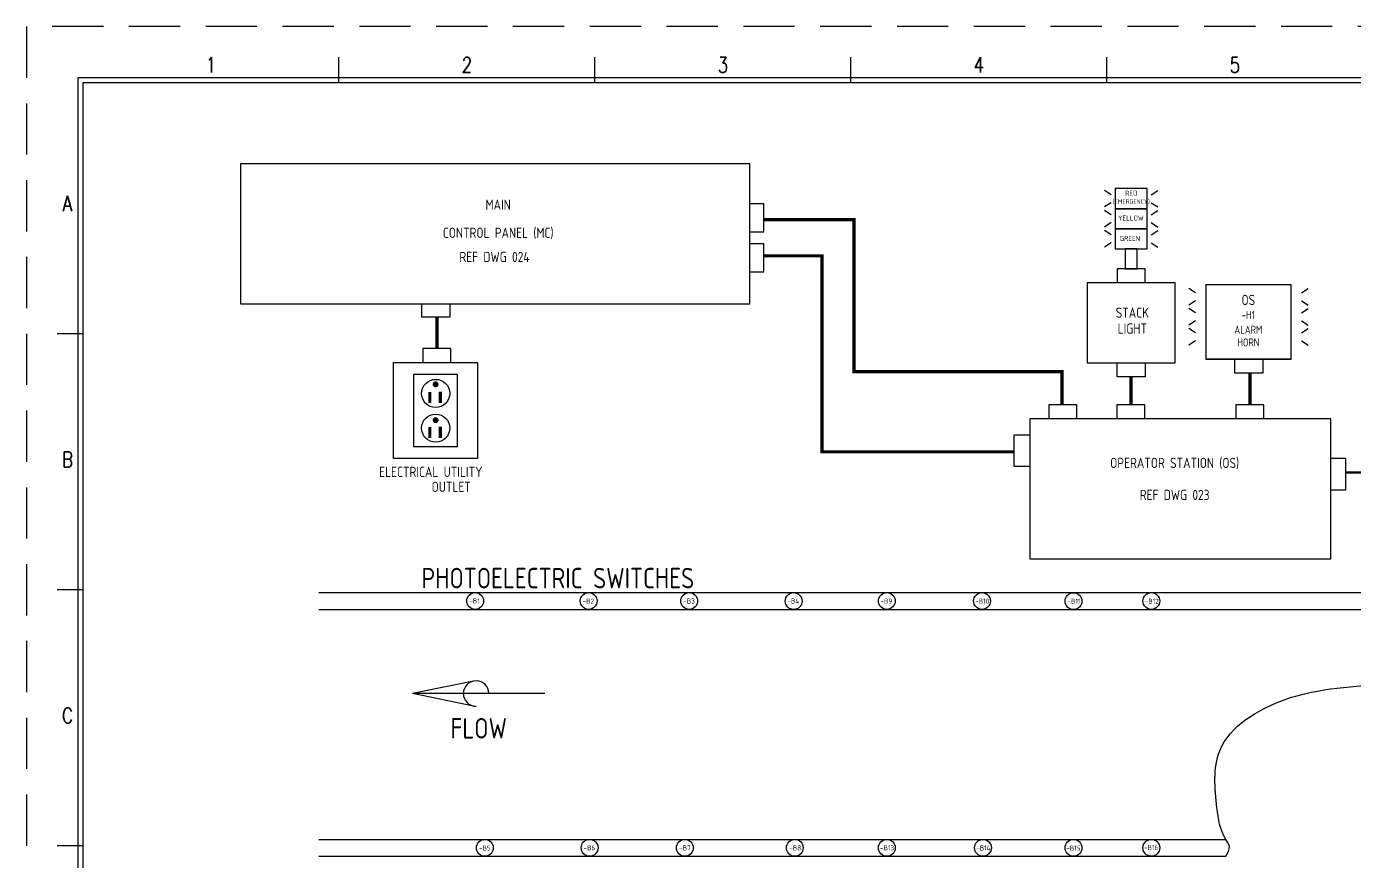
# Model space of a CAD drawing. Header units: millimetres. Extents: x 0 to 420, y 0 to 297.
# Drawn here: x 0 to 259.3, y 133.9 to 297 of the extents above; entities that cross this region are included whole.
import ezdxf
from ezdxf.enums import TextEntityAlignment as Align

# ---------------------------------------------------------------- set-up
doc = ezdxf.new("R2010")
doc.units = ezdxf.units.MM
doc.header["$LTSCALE"] = 10
doc.linetypes.add('DASHEDX2', pattern=[1.5, 1, -0.5])
doc.layers.get('0').update_dxf_attribs({"linetype": 'CONTINUOUS'})
for name, color, linetype in [('COMMENT', 4, 'CONTINUOUS'), ('PDESC', 142, 'CONTINUOUS'), ('PLOC', 8, 'CONTINUOUS'), ('PMFG', 9, 'CONTINUOUS'), ('PSYMS', 7, 'CONTINUOUS'), ('PTAG', 150, 'CONTINUOUS'), ('REFDWG', 6, 'CONTINUOUS'), ('ZUWAKU', 7, 'CONTINUOUS')]:
    doc.layers.add(name, color=color, linetype=linetype)
doc.styles.add('LEGACY', font='romans.shx')
doc.styles.get("Standard").update_dxf_attribs({"font": 'romans', "width": 0.8, "bigfont": 'extfont'})
doc.styles.add('WD_IEC', font='isocp2.shx', dxfattribs={"width": 0.9, "height": 4, "bigfont": 'extfont2.shx'})

# ---------------------------------------------------------------- blocks, each defined once
blk = doc.blocks.new('MMREFDWG')
at = {"style": 'LEGACY', "width": 0.9, "flags": 8}
blk.add_attdef('REF_DWG', (0, 0), '', height=0.1, dxfattribs=at)
blk = doc.blocks.new('wd_ptag')
at = {"style": 'WD_IEC', "width": 0.9, "flags": 1}
blk.add_attdef('P_ITEM', text='', height=0.125, dxfattribs=at).set_placement((0, 0.469), align=Align.CENTER)
at = {"style": 'WD_IEC'}
for tag, width, p in [('INST', 0.8, (0, 0.312)), ('LOC', 0.8, (0, 0.156)), ('P_TAG1', 0.9, (0, 0)), ('DESC1', 0.9, (0, -0.188)), ('DESC3', 0.9, (0, -0.5)), ('DESC2', 0.9, (0, -0.344)), ('MFG', 0.9, (0, -0.656)), ('CAT', 0.9, (0, -0.812))]:
    blk.add_attdef(tag, text='', height=0.125, dxfattribs=dict(at, width=width)).set_placement(p, align=Align.CENTER)
at = {"linetype": 'Continuous', "style": 'WD_IEC'}
for tag, flags, p in [('RATING2', 9, (0.344, -0.187)), ('RATING4', 9, (0.344, -0.202)), ('RATING1', 9, (0.344, -0.171)), ('RATING10', 9, (0.344, -0.312)), ('RATING12', 9, (0.344, -0.327)), ('RATING11', 9, (0.344, -0.343)), ('RATING3', 9, (0.344, -0.218)), ('RATING8', 9, (0.344, -0.234)), ('RATING7', 9, (0.344, -0.249)), ('RATING6', 9, (0.344, -0.265)), ('RATING5', 9, (0.344, -0.281)), ('RATING9', 9, (0.344, -0.296)), ('WDBLKNAM', 1, (0.359, -0.369)), ('ASSYCODE', 9, (0.016, -0.859))]:
    blk.add_attdef(tag, text='', height=0.01, dxfattribs=dict(at, flags=flags)).set_placement(p, align=Align.CENTER)
blk = doc.blocks.new('PNL275B')
at = {"layer": 'PSYMS'}
blk.add_circle((0, -3.28), 3.28, dxfattribs=at)
at = {"style": 'WD_IEC', "width": 0.9, "flags": 8}
blk.add_attdef('P_TAG1', text='', height=0.125, dxfattribs=at).set_placement((0, 0), align=Align.MIDDLE_CENTER)
for tag, p in [('RATING2', (0, -0.44)), ('RATING1', (0, -0.28))]:
    blk.add_attdef(tag, text='', height=0.125, dxfattribs=at).set_placement(p, align=Align.CENTER)
blk = doc.blocks.new('PNL276B')
at = {"layer": 'PSYMS'}
blk.add_circle((0, -3.28), 3.28, dxfattribs=at)
at = {"style": 'WD_IEC', "width": 0.9, "flags": 8}
blk.add_attdef('P_TAG1', text='', height=0.125, dxfattribs=at).set_placement((0, 0), align=Align.MIDDLE_CENTER)
for tag, p in [('RATING2', (0, -0.44)), ('RATING1', (0, -0.28))]:
    blk.add_attdef(tag, text='', height=0.125, dxfattribs=at).set_placement(p, align=Align.CENTER)
blk = doc.blocks.new('PNL277B')
at = {"layer": 'PSYMS'}
blk.add_circle((-0.34, -3.28), 3.3, dxfattribs=at)
at = {"style": 'WD_IEC', "width": 0.9, "flags": 8}
blk.add_attdef('P_TAG1', text='', height=0.125, dxfattribs=at).set_placement((0, 0), align=Align.MIDDLE_CENTER)
for tag, p in [('RATING2', (0, -0.44)), ('RATING1', (0, -0.28))]:
    blk.add_attdef(tag, text='', height=0.125, dxfattribs=at).set_placement(p, align=Align.CENTER)
blk = doc.blocks.new('PNL278B')
at = {"layer": 'PSYMS'}
blk.add_circle((0.2, -3.28), 3.29, dxfattribs=at)
at = {"style": 'WD_IEC', "width": 0.9, "flags": 8}
blk.add_attdef('P_TAG1', text='', height=0.125, dxfattribs=at).set_placement((0, 0), align=Align.MIDDLE_CENTER)
for tag, p in [('RATING2', (0, -0.44)), ('RATING1', (0, -0.28))]:
    blk.add_attdef(tag, text='', height=0.125, dxfattribs=at).set_placement(p, align=Align.CENTER)
blk = doc.blocks.new('PNL279B')
at = {"layer": 'PSYMS'}
blk.add_circle((0.37, -3.28), 3.3, dxfattribs=at)
at = {"style": 'WD_IEC', "width": 0.9, "flags": 8}
blk.add_attdef('P_TAG1', text='', height=0.125, dxfattribs=at).set_placement((0, 0), align=Align.MIDDLE_CENTER)
for tag, p in [('RATING2', (0, -0.44)), ('RATING1', (0, -0.28))]:
    blk.add_attdef(tag, text='', height=0.125, dxfattribs=at).set_placement(p, align=Align.CENTER)
blk = doc.blocks.new('PNL27BB')
at = {"layer": 'PSYMS'}
blk.add_circle((0.15, -3.28), 3.28, dxfattribs=at)
at = {"style": 'WD_IEC', "width": 0.9, "flags": 8}
blk.add_attdef('P_TAG1', text='', height=0.125, dxfattribs=at).set_placement((0, 0), align=Align.MIDDLE_CENTER)
for tag, p in [('RATING2', (0, -0.44)), ('RATING1', (0, -0.28))]:
    blk.add_attdef(tag, text='', height=0.125, dxfattribs=at).set_placement(p, align=Align.CENTER)
blk = doc.blocks.new('PNL3329')
at = {"layer": 'PSYMS'}
blk.add_circle((0.08, -3.28), 3.28, dxfattribs=at)
at = {"style": 'WD_IEC', "width": 0.9, "flags": 8}
blk.add_attdef('P_TAG1', text='', height=0.125, dxfattribs=at).set_placement((0, 0), align=Align.MIDDLE_CENTER)
for tag, p in [('RATING2', (0, -0.44)), ('RATING1', (0, -0.28))]:
    blk.add_attdef(tag, text='', height=0.125, dxfattribs=at).set_placement(p, align=Align.CENTER)
blk = doc.blocks.new('PNL3339')
at = {"layer": 'PSYMS'}
blk.add_circle((-0.29, -3.28), 3.29, dxfattribs=at)
at = {"style": 'WD_IEC', "width": 0.9, "flags": 8}
blk.add_attdef('P_TAG1', text='', height=0.125, dxfattribs=at).set_placement((0, 0), align=Align.MIDDLE_CENTER)
for tag, p in [('RATING2', (0, -0.44)), ('RATING1', (0, -0.28))]:
    blk.add_attdef(tag, text='', height=0.125, dxfattribs=at).set_placement(p, align=Align.CENTER)
blk = doc.blocks.new('JIS_border_a3(L)')
at = {"layer": 'ZUWAKU', "color": 5, "linetype": 'DASHEDX2'}
for p, q in [((420, 297), (0, 297)), ((0, 297), (0, 0))]:
    blk.add_line(p, q, dxfattribs=at)
at = {"layer": 'ZUWAKU'}
for p, q in [((61, 286), (61, 291)), ((111, 286), (111, 291)), ((161, 286), (161, 291)), ((211, 286), (211, 291)), ((11, 237), (6, 237)), ((11, 187), (6, 187)), ((11, 137), (6, 137))]:
    blk.add_line(p, q, dxfattribs=at)
at = {"layer": 'ZUWAKU', "color": 5}
for p, q in [((10, 287), (10, 10)), ((410, 287), (10, 287)), ((11, 286), (11, 11)), ((409, 286), (11, 286))]:
    blk.add_line(p, q, dxfattribs=at)
at = {"layer": 'COMMENT', "width": 0.8}
for s, p in [('1', (36, 289.5)), ('2', (86, 289.5)), ('3', (136, 289.5)), ('4', (186, 289.5)), ('5', (236, 289.5)), ('A', (8, 262.43)), ('B', (8, 212.43)), ('C', (8, 162.43))]:
    blk.add_text(s, height=3, dxfattribs=at).set_placement(p, align=Align.MIDDLE)

msp = doc.modelspace()

# ---------------------------------------------------------------- linework, layer by layer
for p, q in [((211.82, 264.16), (210.5, 265.01)), ((219.63, 264.16), (220.95, 265.01)), ((144.01, 262.39), (141.27, 262.39)), ((144.01, 256.92), (144.01, 262.39)), ((211.82, 262.6), (210.5, 261.76)), ((219.63, 262.6), (220.95, 261.76)), ((211.82, 260.26), (210.5, 261.1)), ((219.63, 260.26), (220.95, 261.1)), ((141.27, 256.92), (144.01, 256.92)), ((211.82, 258.7), (210.5, 257.85)), ((211.82, 256.35), (210.5, 257.2)), ((219.63, 258.7), (220.95, 257.85)), ((219.63, 256.35), (220.95, 257.2)), ((144.01, 254.58), (141.27, 254.58)), ((144.01, 249.11), (144.01, 254.58)), ((211.82, 254.79), (210.5, 253.94)), ((219.63, 254.79), (220.95, 253.94)), ((141.27, 249.11), (144.01, 249.11)), ((212.99, 249.71), (212.99, 246.98)), ((218.46, 249.71), (212.99, 249.71)), ((218.46, 246.98), (218.46, 249.71)), ((228.32, 244.99), (227.01, 245.83)), ((249.01, 244.99), (250.32, 245.83)), ((77.21, 240.27), (77.21, 242.86)), ((82.68, 242.86), (82.68, 240.27)), ((228.32, 243.42), (227.01, 242.58)), ((228.32, 241.08), (227.01, 241.92)), ((249.01, 243.42), (250.32, 242.58)), ((249.01, 241.08), (250.32, 241.92)), ((82.68, 240.27), (77.21, 240.27)), ((228.32, 239.52), (227.01, 238.67)), ((249.01, 239.52), (250.32, 238.67)), ((228.32, 237.17), (227.01, 238.02)), ((249.01, 237.17), (250.32, 238.02)), ((82.87, 234.1), (77.4, 234.1)), ((77.4, 234.1), (77.4, 231.36)), ((82.87, 231.36), (82.87, 234.1)), ((228.32, 235.61), (227.01, 234.77)), ((249.01, 235.61), (250.32, 234.77)), ((71.69, 231.36), (88.1, 231.36)), ((71.69, 212.61), (71.69, 231.36)), ((88.1, 231.36), (88.1, 212.61)), ((212.99, 228.62), (212.99, 231.35)), ((218.46, 231.35), (218.46, 228.62)), ((246.74, 232.04), (230.33, 232.04)), ((236, 229.31), (236, 232.04)), ((241.47, 232.04), (241.47, 229.31)), ((218.46, 228.62), (212.99, 228.62)), ((241.47, 229.31), (236, 229.31)), ((205.13, 223.13), (199.66, 223.13)), ((199.66, 223.13), (199.66, 220.4)), ((205.13, 220.4), (205.13, 223.13)), ((218.41, 223.13), (212.94, 223.13)), ((212.94, 223.13), (212.94, 220.4)), ((218.41, 220.4), (218.41, 223.13)), ((241.66, 223.13), (236.19, 223.13)), ((236.19, 223.13), (236.19, 220.4)), ((241.66, 220.4), (241.66, 223.13)), ((192.9, 211.07), (192.9, 217.24)), ((192.9, 217.24), (195.98, 217.24)), ((257.67, 212.67), (254.75, 212.67)), ((257.67, 206.5), (257.67, 212.67)), ((88.1, 212.61), (71.69, 212.61)), ((195.88, 211.07), (192.9, 211.07)), ((254.75, 206.5), (257.67, 206.5)), ((57.08, 186.45), (290.27, 186.45)), ((57.08, 183.17), (287.78, 183.17)), ((87.3, 169.18), (75.35, 166.74)), ((90.29, 166.74), (75.35, 166.74)), ((87.3, 164.3), (75.35, 166.74)), ((87.3, 164.3), (75.35, 166.74)), ((101.23, 166.74), (76.25, 166.74)), ((57.08, 138.24), (234.22, 138.24)), ((57.08, 134.96), (234.22, 134.96))]:
    msp.add_line(p, q)
for points in [[(41.8, 270.2), (41.8, 242.86), (141.27, 242.86), (141.27, 270.2)], [(212.6, 265.34), (212.6, 261.43), (218.85, 261.43), (218.85, 265.34)], [(212.6, 261.43), (212.6, 257.52), (218.85, 257.52), (218.85, 261.43)], [(212.6, 257.52), (212.6, 253.62), (218.85, 253.62), (218.85, 257.52)], [(214.55, 253.62), (214.55, 249.71), (216.9, 249.71), (216.9, 253.62)], [(207.13, 246.98), (207.13, 231.35), (224.32, 231.35), (224.32, 246.98)], [(230.33, 232.04), (246.99, 232.04), (246.99, 246.55), (230.33, 246.55)], [(75.6, 229.02), (75.6, 214.96), (84.19, 214.96), (84.19, 229.02)], [(195.96, 220.4), (195.96, 193.06), (254.75, 193.06), (254.75, 220.4)]]:
    msp.add_lwpolyline(points, close=True)
for points, const_width in [([(161.58, 240.81), (161.58, 259.27), (144.01, 259.27)], 0.625), ([(144.01, 252.23), (155.33, 252.23), (155.33, 240.81)], 0.625), ([(80.14, 234.1), (80.14, 240.27)], 0.625), ([(155.33, 240.81), (155.33, 213.95), (185.02, 213.95)], 0.625), ([(161.58, 240.81), (161.58, 229.58), (185.02, 229.58)], 0.625), ([(202.21, 223.13), (202.21, 229.58), (185.02, 229.58)], 0.625), ([(215.68, 223.13), (215.68, 228.62)], 0.625), ([(238.93, 223.13), (238.93, 229.31)], 0.625), ([(78.77, 225.63), (78.77, 223.51)], 0.625), ([(80.82, 225.7), (80.82, 223.51)], 0.625), ([(78.77, 218.78), (78.77, 216.66)], 0.625), ([(80.82, 218.85), (80.82, 216.66)], 0.625), ([(185.02, 213.95), (192.9, 213.95)], 0.625), ([(257.67, 209.9), (298.5, 209.9), (298.5, 75.16), (249.86, 75.16)], 0.5)]:
    msp.add_lwpolyline(points, dxfattribs=dict(const_width=const_width))
at = {"const_width": 0.578}
for points in [[(79.61, 227.12, 1), (80.18, 227.12, 1)], [(79.61, 220.12, 1), (80.18, 220.12, 1)]]:
    msp.add_lwpolyline(points, format="xyb", close=True, dxfattribs=at)
for centre in [(79.9, 225.35), (79.9, 218.57)]:
    msp.add_circle(centre, 2.75)
msp.add_arc((87.8, 166.74), 2.49, 0.0001, 270)
msp.add_arc((87.8, 166.74), 2.49, 0.0001, 270)
msp.add_spline([(234.22, 134.96), (234.92, 136.84), (234.22, 138.24), (232.48, 144.43), (233.02, 155.54), (245.78, 165.57), (266.4, 168.83), (282.95, 175.33), (286.2, 180.75), (290.27, 186.45)], degree=3)

# ---------------------------------------------------------------- block references
msp.add_blockref('JIS_border_a3(L)', (0, 0))
at = {"layer": 'PSYMS'}
ref = msp.add_blockref('wd_ptag', (215.76, 264.88), dxfattribs=dict(at, xscale=5, yscale=5, zscale=5))
ref.add_attrib('DESC1', 'RED', dxfattribs={"layer": 'PDESC', "height": 1, "style": 'WD_IEC', "width": 0.9}).set_placement((215.76, 263.95), align=Align.CENTER)
ref.add_attrib('DESC3', '(EMERGENCY)', dxfattribs={"layer": 'PDESC', "height": 0.9, "style": 'WD_IEC', "width": 0.9}).set_placement((215.76, 262.38), align=Align.CENTER)
at = {"layer": 'PSYMS', "color": 3}
ref = msp.add_blockref('wd_ptag', (215.66, 260.03), dxfattribs=dict(at, xscale=5, yscale=5, zscale=5))
ref.add_attrib('DESC1', 'YELLOW', dxfattribs={"layer": 'PDESC', "color": 2, "height": 1, "style": 'WD_IEC', "width": 0.9}).set_placement((215.66, 259.1), align=Align.CENTER)
ref = msp.add_blockref('wd_ptag', (215.8, 256.29), dxfattribs=dict(at, xscale=6.25, yscale=6.25, zscale=6.25))
ref.add_attrib('DESC1', 'GREEN ', dxfattribs={"layer": 'PDESC', "color": 3, "height": 1, "style": 'WD_IEC', "width": 0.9}).set_placement((215.8, 255.12), align=Align.CENTER)
at = {"layer": 'PSYMS'}
ref = msp.add_blockref('wd_ptag', (238.23, 243.48), dxfattribs=dict(at, xscale=0.5, yscale=0.5, zscale=0.5))
ref.add_attrib('P_TAG1', '-H1', dxfattribs={"layer": 'PTAG', "height": 1.562, "style": 'WD_IEC', "width": 0.9}).set_placement((238.61, 239.89), align=Align.CENTER)
ref.add_attrib('DESC1', 'ALARM', dxfattribs={"layer": 'PDESC', "height": 1.562, "style": 'WD_IEC', "width": 0.9}).set_placement((238.61, 237.02), align=Align.CENTER)
ref.add_attrib('DESC2', 'HORN', dxfattribs={"layer": 'PDESC', "height": 1.562, "style": 'WD_IEC', "width": 0.9}).set_placement((238.61, 234.53), align=Align.CENTER)
ref.add_attrib('LOC', 'OS', dxfattribs={"layer": 'PLOC', "height": 2, "style": 'WD_IEC', "width": 0.9}).set_placement((238.61, 242.61), align=Align.CENTER)
ref.add_attrib('MFG', 'INDEX ASSEMBLY', dxfattribs={"layer": 'PMFG', "height": 0.0625, "style": 'WD_IEC', "width": 0.9}).set_placement((238.23, 243.15), align=Align.CENTER)
ref = msp.add_blockref('wd_ptag', (82.94, 240.16), dxfattribs=dict(at, xscale=12.5, yscale=12.5, zscale=12.5))
ref.add_attrib('DESC1', 'ELECTRICAL UTILITY', dxfattribs={"layer": 'PDESC', "height": 2, "style": 'WD_IEC', "width": 0.9}).set_placement((78.96, 209.03), align=Align.CENTER)
ref.add_attrib('DESC2', 'OUTLET', dxfattribs={"layer": 'PDESC', "height": 2, "style": 'WD_IEC', "width": 0.9}).set_placement((82.94, 206.11), align=Align.CENTER)
ref = msp.add_blockref('PNL275B', (87.62, 186.45), dxfattribs=dict(at, xscale=0.5, yscale=0.5, zscale=0.5))
ref.add_attrib('P_TAG1', '-B1', dxfattribs={"layer": 'PTAG', "height": 1, "style": 'WD_IEC', "width": 0.9, "flags": 8}).set_placement((87.51, 184.82), align=Align.MIDDLE_CENTER)
ref = msp.add_blockref('PNL275B', (109.78, 186.45), dxfattribs=dict(at, xscale=0.5, yscale=0.5, zscale=0.5))
ref.add_attrib('P_TAG1', '-B2', dxfattribs={"layer": 'PTAG', "height": 1, "style": 'WD_IEC', "width": 0.9, "flags": 8}).set_placement((109.72, 184.77), align=Align.MIDDLE_CENTER)
ref = msp.add_blockref('PNL276B', (129.4, 186.45), dxfattribs=dict(at, xscale=0.5, yscale=0.5, zscale=0.5))
ref.add_attrib('P_TAG1', '-B3', dxfattribs={"layer": 'PTAG', "height": 1, "style": 'WD_IEC', "width": 0.9, "flags": 8}).set_placement((129.4, 184.8), align=Align.MIDDLE_CENTER)
ref = msp.add_blockref('PNL277B', (149.99, 186.44), dxfattribs=dict(at, xscale=0.5, yscale=0.5, zscale=0.5))
ref.add_attrib('P_TAG1', '-B4', dxfattribs={"layer": 'PTAG', "height": 1, "style": 'WD_IEC', "width": 0.9, "flags": 8}).set_placement((149.75, 184.81), align=Align.MIDDLE_CENTER)
ref = msp.add_blockref('PNL3329', (167.96, 186.45), dxfattribs=dict(at, xscale=0.5, yscale=0.5, zscale=0.5))
ref.add_attrib('P_TAG1', '-B9', dxfattribs={"layer": 'PTAG', "height": 1, "style": 'WD_IEC', "width": 0.9, "flags": 8}).set_placement((167.91, 184.78), align=Align.MIDDLE_CENTER)
ref = msp.add_blockref('PNL3339', (186.74, 186.45), dxfattribs=dict(at, xscale=0.5, yscale=0.5, zscale=0.5))
ref.add_attrib('P_TAG1', '-B10', dxfattribs={"layer": 'PTAG', "height": 1, "style": 'WD_IEC', "width": 0.9, "flags": 8}).set_placement((186.63, 184.77), align=Align.MIDDLE_CENTER)
ref = msp.add_blockref('PNL3329', (204.42, 186.41), dxfattribs=dict(at, xscale=0.5, yscale=0.5, zscale=0.5))
ref.add_attrib('P_TAG1', '-B11', dxfattribs={"layer": 'PTAG', "height": 1, "style": 'WD_IEC', "width": 0.9, "flags": 8}).set_placement((204.56, 184.75), align=Align.MIDDLE_CENTER)
ref = msp.add_blockref('PNL3329', (219.63, 186.45), dxfattribs=dict(at, xscale=0.5, yscale=0.5, zscale=0.5))
ref.add_attrib('P_TAG1', '-B12', dxfattribs={"layer": 'PTAG', "height": 1, "style": 'WD_IEC', "width": 0.9, "flags": 8}).set_placement((219.75, 184.75), align=Align.MIDDLE_CENTER)
ref = msp.add_blockref('PNL278B', (89.39, 138.24), dxfattribs=dict(at, xscale=0.5, yscale=0.5, zscale=0.5))
ref.add_attrib('P_TAG1', '-B5', dxfattribs={"layer": 'PTAG', "height": 1, "style": 'WD_IEC', "width": 0.9, "flags": 8}).set_placement((89.5, 136.55), align=Align.MIDDLE_CENTER)
ref = msp.add_blockref('PNL279B', (109.78, 138.24), dxfattribs=dict(at, xscale=0.5, yscale=0.5, zscale=0.5))
ref.add_attrib('P_TAG1', '-B6', dxfattribs={"layer": 'PTAG', "height": 1, "style": 'WD_IEC', "width": 0.9, "flags": 8}).set_placement((109.92, 136.62), align=Align.MIDDLE_CENTER)
ref = msp.add_blockref('PNL27BB', (128.49, 138.24), dxfattribs=dict(at, xscale=0.5, yscale=0.5, zscale=0.5))
ref.add_attrib('P_TAG1', '-B7', dxfattribs={"layer": 'PTAG', "height": 1, "style": 'WD_IEC', "width": 0.9, "flags": 8}).set_placement((128.59, 136.58), align=Align.MIDDLE_CENTER)
ref = msp.add_blockref('PNL27BB', (149.95, 138.24), dxfattribs=dict(at, xscale=0.5, yscale=0.5, zscale=0.5))
ref.add_attrib('P_TAG1', '-B8', dxfattribs={"layer": 'PTAG', "height": 1, "style": 'WD_IEC', "width": 0.9, "flags": 8}).set_placement((150.13, 136.58), align=Align.MIDDLE_CENTER)
ref = msp.add_blockref('PNL3329', (167.96, 138.24), dxfattribs=dict(at, xscale=0.5, yscale=0.5, zscale=0.5))
ref.add_attrib('P_TAG1', '-B13', dxfattribs={"layer": 'PTAG', "height": 1, "style": 'WD_IEC', "width": 0.9, "flags": 8}).set_placement((168.05, 136.62), align=Align.MIDDLE_CENTER)
ref = msp.add_blockref('PNL3329', (186.74, 138.24), dxfattribs=dict(at, xscale=0.5, yscale=0.5, zscale=0.5))
ref.add_attrib('P_TAG1', '-B14', dxfattribs={"layer": 'PTAG', "height": 1, "style": 'WD_IEC', "width": 0.9, "flags": 8}).set_placement((186.87, 136.57), align=Align.MIDDLE_CENTER)
ref = msp.add_blockref('PNL3329', (204.42, 138.24), dxfattribs=dict(at, xscale=0.5, yscale=0.5, zscale=0.5))
ref.add_attrib('P_TAG1', '-B15', dxfattribs={"layer": 'PTAG', "height": 1, "style": 'WD_IEC', "width": 0.9, "flags": 8}).set_placement((204.45, 136.53), align=Align.MIDDLE_CENTER)
ref = msp.add_blockref('PNL3329', (219.63, 138.24), dxfattribs=dict(at, xscale=0.5, yscale=0.5, zscale=0.5))
ref.add_attrib('P_TAG1', '-B16', dxfattribs={"layer": 'PTAG', "height": 1, "style": 'WD_IEC', "width": 0.9, "flags": 8}).set_placement((219.63, 136.67), align=Align.MIDDLE_CENTER)
at = {"layer": 'REFDWG'}
ref = msp.add_blockref('MMREFDWG', (84.53, 251), dxfattribs=dict(at, xscale=12.5, yscale=12.5, zscale=12.5))
ref.add_attrib('REF_DWG', 'REF DWG 024', (84.53, 251), dxfattribs={"layer": '0', "height": 2, "style": 'WD_IEC', "width": 0.9, "flags": 8})
ref = msp.add_blockref('MMREFDWG', (224.22, 205.53), dxfattribs=dict(at, xscale=12.5, yscale=12.5, zscale=12.5))
ref.add_attrib('REF_DWG', 'REF DWG 023', dxfattribs={"layer": '0', "height": 2, "style": 'WD_IEC', "width": 0.9, "flags": 8}).set_placement((224.22, 205.53), align=Align.MIDDLE)

# ---------------------------------------------------------------- texts
at = {"style": 'WD_IEC', "width": 0.9}
for s, p in [('MAIN', (92.11, 262.2)), ('CONTROL PANEL (MC)', (92.11, 256.73)), ('OPERATOR STATION (OS)', (224.22, 211.78))]:
    msp.add_text(s, height=2, dxfattribs=at).set_placement(p, align=Align.MIDDLE)
for s, p in [('STACK', (215.96, 241.12)), ('LIGHT', (215.96, 238))]:
    msp.add_text(s, height=2, dxfattribs=at).set_placement(p, align=Align.MIDDLE_CENTER)
msp.add_text('FLOW', height=4, dxfattribs=at).set_placement((82.79, 159.95), align=Align.MIDDLE_LEFT)
at = {"layer": 'PSYMS', "style": 'WD_IEC', "width": 0.9}
msp.add_text('PHOTOELECTRIC SWITCHES', height=4, dxfattribs=at).set_placement((77.14, 187.28))

doc.saveas('drawing.dxf')
